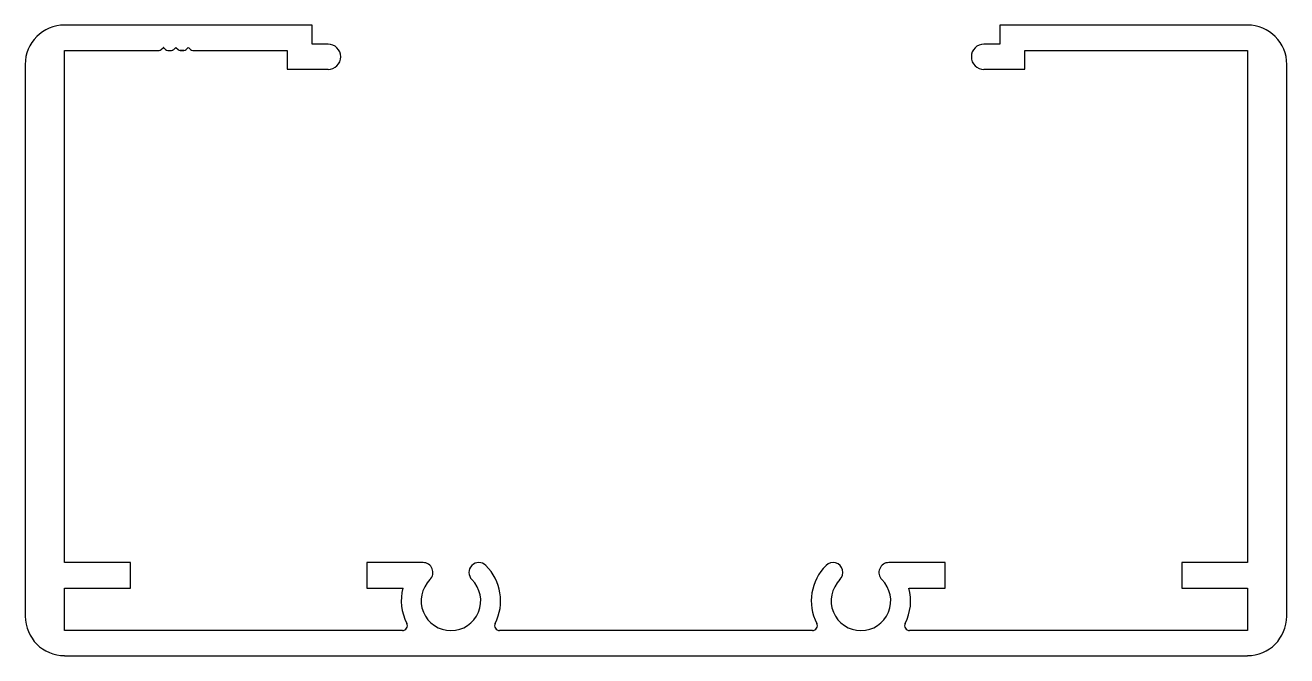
# Model space of a CAD drawing. Extents: x -52 to 50, y 10 to 61.
import ezdxf

# ---------------------------------------------------------------- set-up
doc = ezdxf.new("R2010")
doc.units = 0
doc.layers.get('0').update_dxf_attribs({"linetype": 'CONTINUOUS'})

msp = doc.modelspace()

# ---------------------------------------------------------------- linework, layer by layer
for p, q in [((-28.39, 61.04), (-48.33, 61.04)), ((-28.39, 59.52), (-28.39, 61.04)), ((46.92, 61.04), (26.98, 61.04)), ((26.98, 61.04), (26.98, 59.52)), ((-48.33, 17.75), (-48.33, 59.01)), ((-48.33, 59.01), (-41.49, 59.01)), ((-41.49, 59.01), (-40.73, 59.01)), ((-40.55, 59.08), (-40.38, 59.25)), ((-40.37, 59.25), (-40.2, 59.08)), ((-40.02, 59.01), (-39.73, 59.01)), ((-39.55, 59.08), (-39.38, 59.25)), ((-39.37, 59.25), (-39.2, 59.08)), ((-39.02, 59.01), (-38.73, 59.01)), ((-38.73, 59.01), (-39.02, 59.01)), ((-39.02, 59.01), (-38.73, 59.01)), ((-38.73, 59.01), (-39.02, 59.01)), ((-39.02, 59.01), (-38.73, 59.01)), ((-38.55, 59.08), (-38.38, 59.25)), ((-38.37, 59.25), (-38.2, 59.08)), ((-38.02, 59.01), (-38.02, 59.01)), ((-38.02, 59.01), (-36.56, 59.01)), ((-36.56, 59.01), (-30.42, 59.01)), ((-30.42, 59.01), (-30.42, 57.49)), ((-27.12, 59.52), (-28.39, 59.52)), ((26.98, 59.52), (25.71, 59.52)), ((29.01, 57.49), (29.01, 59.01)), ((29.01, 59.01), (46.92, 59.01)), ((46.92, 59.01), (46.92, 17.75)), ((-51.51, 57.87), (-51.51, 13.42)), ((-30.42, 57.49), (-27.12, 57.49)), ((25.71, 57.49), (29.01, 57.49)), ((50.09, 13.42), (50.09, 57.87)), ((-43.04, 17.75), (-48.33, 17.75)), ((-43.04, 15.7), (-43.04, 17.75)), ((-19.47, 17.75), (-23.99, 17.75)), ((-23.99, 17.75), (-23.99, 15.7)), ((22.58, 17.75), (18.05, 17.75)), ((22.58, 15.7), (22.58, 17.75)), ((46.92, 17.75), (41.63, 17.75)), ((41.63, 17.75), (41.63, 15.7)), ((-48.33, 12.27), (-48.33, 15.7)), ((-48.33, 15.7), (-43.04, 15.7)), ((-23.99, 15.7), (-21.08, 15.7)), ((19.67, 15.7), (22.58, 15.7)), ((41.63, 15.7), (46.92, 15.7)), ((46.92, 15.7), (46.92, 12.27)), ((-21.13, 12.27), (-48.33, 12.27)), ((-0.71, 12.27), (-13.3, 12.27)), ((11.89, 12.27), (-0.71, 12.27)), ((46.92, 12.27), (19.72, 12.27)), ((-48.33, 10.24), (-0.71, 10.24)), ((-0.71, 10.24), (46.92, 10.24))]:
    msp.add_line(p, q)
for centre, radius, start, end in [((-48.33, 57.87), 3.18, 90, 180), ((46.92, 57.87), 3.18, 0, 90), ((-40.73, 59.26), 0.25, 270, 315), ((-40.38, 59.25), 0.008, 45, 135), ((-40.02, 59.26), 0.25, 225, 270), ((-39.73, 59.26), 0.25, 270, 315), ((-39.38, 59.25), 0.008, 45, 135), ((-39.02, 59.26), 0.25, 225, 270), ((-38.73, 59.26), 0.25, 270, 315), ((-38.38, 59.25), 0.008, 45, 135), ((-38.02, 59.26), 0.25, 225, 270), ((-27.12, 58.5), 1.02, 269.9995, 89.9995), ((25.71, 58.5), 1.02, 90.0005, 270.0005), ((-19.47, 16.95), 0.8, 314.6783, 90), ((-14.97, 16.95), 0.8, 45.3217, 225.3217), ((-17.22, 14.67), 4, 332.9348, 45.3217), ((15.8, 14.67), 4, 134.6783, 207.0652), ((13.55, 16.95), 0.8, 314.6783, 134.6783), ((18.05, 16.95), 0.8, 90, 225.3217), ((-17.22, 14.67), 2.4, 134.6783, 45.3217), ((15.8, 14.67), 2.4, 134.6783, 45.3217), ((-17.22, 14.67), 4, 165.1226, 207.0652), ((15.8, 14.67), 4, 332.9348, 14.8774), ((-48.33, 13.42), 3.17, 180, 270), ((46.92, 13.42), 3.17, 270, 360), ((-21.13, 12.67), 0.4, 270, 27.0652), ((-13.3, 12.67), 0.4, 152.9348, 270.0001), ((11.89, 12.67), 0.4, 269.9999, 27.0652), ((19.72, 12.67), 0.4, 152.9348, 270)]:
    msp.add_arc(centre, radius, start, end)

doc.saveas('drawing.dxf')
